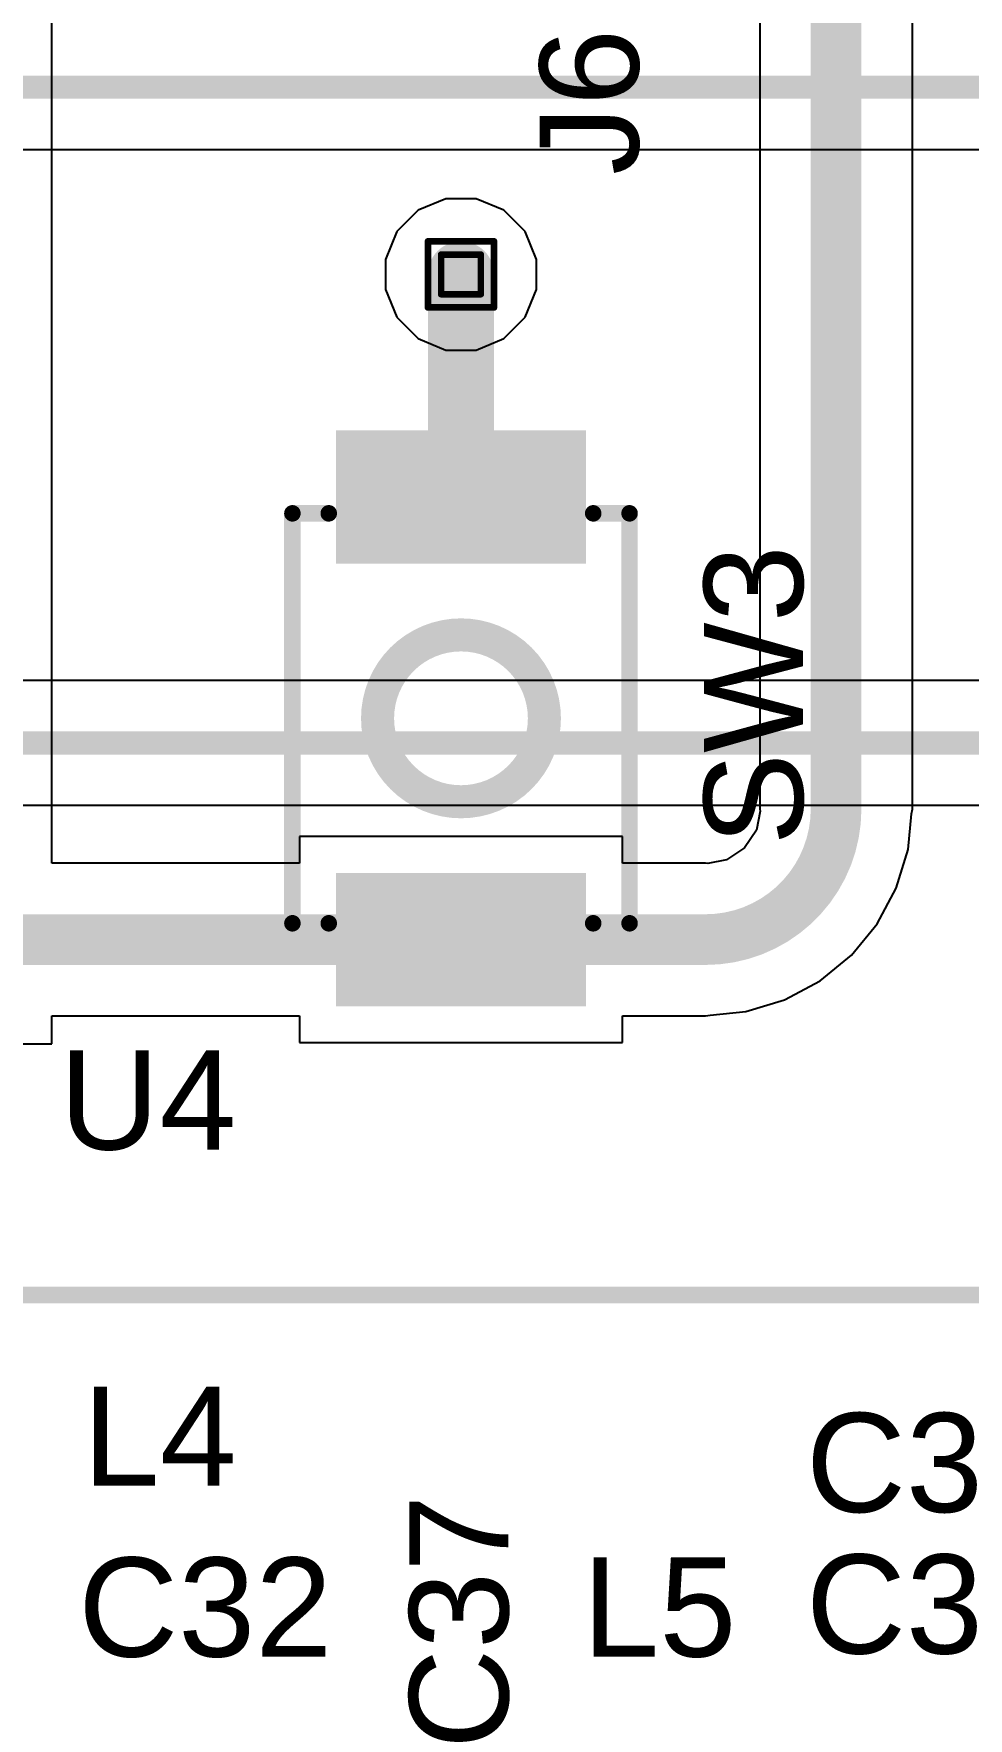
# Model space of a CAD drawing. Header units: inches. Extents: x -18 to 5357, y -8 to 5291.
# Drawn here: x 30.89 to 38.07, y 52.12 to 65.06 of the extents above; entities that cross this region are included whole.
import ezdxf

# ---------------------------------------------------------------- set-up
doc = ezdxf.new("R2010")
doc.units = ezdxf.units.IN
for name, color, linetype in [('Bottom Layer', 5, 'Continuous'), ('Drill Drawing', 1, 'Continuous'), ('Ground', 16, 'Continuous'), ('Power', 76, 'Continuous'), ('Top Layer', 1, 'Continuous'), ('Top Overlay', 2, 'Continuous'), ('Top Paste', 8, 'Continuous'), ('Top Solder', 216, 'Continuous'), ('Via Holes', 16, 'Continuous')]:
    doc.layers.add(name, color=color, linetype=linetype)
doc.styles.add('Arial', font='', dxfattribs={"height": 0.2})
doc.styles.get('Arial').set_extended_font_data('Arial')

# ---------------------------------------------------------------- blocks, each defined once
blk = doc.blocks.new('B3U_1000P_27')
at = {"layer": 'Top Layer'}
for points in [[(-2.10999959, 0.85999955), (-1.28999869, 0.85999955), (-1.28999869, -0.85999955), (-2.10999959, -0.85999955)], [(1.29000123, 0.85999955), (2.11000213, 0.85999955), (2.11000213, -0.85999955), (1.29000123, -0.85999955)]]:
    blk.add_hatch(color=1, dxfattribs=at).paths.add_polyline_path(points)
at = {"layer": 'Top Paste'}
for points in [[(-2.10999959, 0.85999955), (-1.28999869, 0.85999955), (-1.28999869, -0.85999955), (-2.10999959, -0.85999955)], [(1.29000123, 0.85999955), (2.11000213, 0.85999955), (2.11000213, -0.85999955), (1.29000123, -0.85999955)]]:
    blk.add_hatch(color=8, dxfattribs=at).paths.add_polyline_path(points)
at = {"layer": 'Top Solder'}
for points in [[(-2.21159959, 0.96159955), (-1.18839869, 0.96159955), (-1.18839869, -0.96159955), (-2.21159959, -0.96159955)], [(1.18840123, 0.96159955), (2.21160213, 0.96159955), (2.21160213, -0.96159955), (1.18840123, -0.96159955)]]:
    blk.add_hatch(color=216, dxfattribs=at).paths.add_polyline_path(points)
at = {"layer": 'Top Overlay'}
for points in [[(-1.5748, 1.2954, 0.127, 0.127, 0), (-1.5748, 1.016, 0.127, 0.127, 0)], [(-1.5748, 1.2954, 0.127, 0.127, 0), (1.5748, 1.2954, 0.127, 0.127, 0)], [(1.5748, 1.2954, 0.127, 0.127, 0), (1.57480254, 1.016, 0.127, 0.127, 0)], [(-1.5748, -1.016, 0.127, 0.127, 0), (-1.5748, -1.2954, 0.127, 0.127, 0)], [(1.57480254, -1.016, 0.127, 0.127, 0), (1.5748, -1.2954, 0.127, 0.127, 0)], [(-1.5748, -1.2954, 0.127, 0.127, 0), (1.5748, -1.2954, 0.127, 0.127, 0)]]:
    blk.add_lwpolyline(points, format="xyseb", dxfattribs=at)
for points in [[(-1.60655, 1.2954, 0.0635, 0.0635, 1), (-1.54305, 1.2954, 0.0635, 0.0635, 1)], [(-1.60655, 1.2954, 0.0635, 0.0635, 1), (-1.54305, 1.2954, 0.0635, 0.0635, 1)], [(1.54305, 1.2954, 0.0635, 0.0635, 1), (1.60655, 1.2954, 0.0635, 0.0635, 1)], [(1.54305, 1.2954, 0.0635, 0.0635, 1), (1.60655, 1.2954, 0.0635, 0.0635, 1)], [(-1.60655, 1.016, 0.0635, 0.0635, 1), (-1.54305, 1.016, 0.0635, 0.0635, 1)], [(1.54305254, 1.016, 0.0635, 0.0635, 1), (1.60655254, 1.016, 0.0635, 0.0635, 1)], [(0.64106806, 0, 0.254, 0.254, 1), (-0.64106806, 0, 0.254, 0.254, 1)], [(-0.7045680599999999, 0, 0.127, 0.127, 1), (-0.5775680599999999, 0, 0.127, 0.127, 1)], [(0.5775680599999999, 0, 0.127, 0.127, 1), (0.7045680599999999, 0, 0.127, 0.127, 1)], [(-1.60655, -1.016, 0.0635, 0.0635, 1), (-1.54305, -1.016, 0.0635, 0.0635, 1)], [(1.54305254, -1.016, 0.0635, 0.0635, 1), (1.60655254, -1.016, 0.0635, 0.0635, 1)], [(-1.60655, -1.2954, 0.0635, 0.0635, 1), (-1.54305, -1.2954, 0.0635, 0.0635, 1)], [(-1.60655, -1.2954, 0.0635, 0.0635, 1), (-1.54305, -1.2954, 0.0635, 0.0635, 1)], [(1.54305, -1.2954, 0.0635, 0.0635, 1), (1.60655, -1.2954, 0.0635, 0.0635, 1)], [(1.54305, -1.2954, 0.0635, 0.0635, 1), (1.60655, -1.2954, 0.0635, 0.0635, 1)]]:
    blk.add_lwpolyline(points, format="xyseb", close=True, dxfattribs=at)

msp = doc.modelspace()

# ---------------------------------------------------------------- hatches: boundary and pattern name
at = {"layer": 'Bottom Layer'}
h = msp.add_hatch(color=5, dxfattribs=at)
edge = h.paths.add_edge_path()
edge.add_arc((34.17631214, 63.21388424), 0.1999996, 0, 360)
at = {"layer": 'Ground'}
h = msp.add_hatch(color=16, dxfattribs=at)
edge = h.paths.add_edge_path()
edge.add_arc((34.17631214, 63.21388424), 0.1999996, 0, 360)
at = {"layer": 'Power'}
h = msp.add_hatch(color=76, dxfattribs=at)
edge = h.paths.add_edge_path()
edge.add_arc((34.17631214, 63.21388424), 0.1999996, 0, 360)
at = {"layer": 'Top Layer'}
h = msp.add_hatch(color=1, dxfattribs=at)
edge = h.paths.add_edge_path()
edge.add_arc((34.17631214, 63.21388424), 0.1999996, 0, 360)
at = {"layer": 'Via Holes'}
h = msp.add_hatch(color=7, dxfattribs=at)
edge = h.paths.add_edge_path()
edge.add_arc((34.17631214, 63.21388424), 0.0999998, 0, 360)

# ---------------------------------------------------------------- linework, layer by layer
at = {"layer": 'Bottom Layer'}
for p, q in [((21.81845522, 64.17359276), (41.33238622, 64.17359276)), ((41.35597012, 60.09290496), (22.35656946, 60.09290496)), ((22.44705696, 59.13469503999999), (41.30959988, 59.13469503999999))]:
    msp.add_line(p, q, dxfattribs=at)
for points in [[(21.63818126, 64.65269771999999, 0.1778, 0.1778, 0), (42.37544738, 64.65269771999999, 0.1778, 0.1778, 0)], [(22.35656946, 59.6138, 0.1778, 0.1778, 0), (42.3343451, 59.6138, 0.1778, 0.1778, 0)]]:
    msp.add_lwpolyline(points, format="xyseb", dxfattribs=at)
at = {"layer": 'Drill Drawing'}
for points in [[(33.92231214, 63.46788423999999, 0.0508, 0.0508, 0), (34.43031214, 63.46788423999999, 0.0508, 0.0508, 0)], [(33.92231214, 62.95988423999999, 0.0508, 0.0508, 0), (33.92231214, 63.46788423999999, 0.0508, 0.0508, 0)], [(34.43031214, 62.95988423999999, 0.0508, 0.0508, 0), (34.43031214, 63.46788423999999, 0.0508, 0.0508, 0)], [(34.02391214, 63.36628423999999, 0.0508, 0.0508, 0), (34.32871214, 63.36628423999999, 0.0508, 0.0508, 0)], [(34.02391214, 63.06148423999999, 0.0508, 0.0508, 0), (34.02391214, 63.36628423999999, 0.0508, 0.0508, 0)], [(34.32871214, 63.06148423999999, 0.0508, 0.0508, 0), (34.32871214, 63.36628423999999, 0.0508, 0.0508, 0)], [(34.02391214, 63.06148423999999, 0.0508, 0.0508, 0), (34.32871214, 63.06148423999999, 0.0508, 0.0508, 0)], [(33.92231214, 62.95988423999999, 0.0508, 0.0508, 0), (34.43031214, 62.95988423999999, 0.0508, 0.0508, 0)]]:
    msp.add_lwpolyline(points, format="xyseb", dxfattribs=at)
for points in [[(33.90961214, 63.46788423999999, 0.0254, 0.0254, 1), (33.93501214, 63.46788423999999, 0.0254, 0.0254, 1)], [(33.90961214, 63.46788423999999, 0.0254, 0.0254, 1), (33.93501214, 63.46788423999999, 0.0254, 0.0254, 1)], [(34.41761214, 63.46788423999999, 0.0254, 0.0254, 1), (34.44301214, 63.46788423999999, 0.0254, 0.0254, 1)], [(34.41761214, 63.46788423999999, 0.0254, 0.0254, 1), (34.44301214, 63.46788423999999, 0.0254, 0.0254, 1)], [(34.01121214, 63.36628423999999, 0.0254, 0.0254, 1), (34.03661214, 63.36628423999999, 0.0254, 0.0254, 1)], [(34.01121214, 63.36628423999999, 0.0254, 0.0254, 1), (34.03661214, 63.36628423999999, 0.0254, 0.0254, 1)], [(34.31601214, 63.36628423999999, 0.0254, 0.0254, 1), (34.34141214, 63.36628423999999, 0.0254, 0.0254, 1)], [(34.31601214, 63.36628423999999, 0.0254, 0.0254, 1), (34.34141214, 63.36628423999999, 0.0254, 0.0254, 1)], [(34.01121214, 63.06148423999999, 0.0254, 0.0254, 1), (34.03661214, 63.06148423999999, 0.0254, 0.0254, 1)], [(34.01121214, 63.06148423999999, 0.0254, 0.0254, 1), (34.03661214, 63.06148423999999, 0.0254, 0.0254, 1)], [(34.31601214, 63.06148423999999, 0.0254, 0.0254, 1), (34.34141214, 63.06148423999999, 0.0254, 0.0254, 1)], [(34.31601214, 63.06148423999999, 0.0254, 0.0254, 1), (34.34141214, 63.06148423999999, 0.0254, 0.0254, 1)], [(33.90961214, 62.95988423999999, 0.0254, 0.0254, 1), (33.93501214, 62.95988423999999, 0.0254, 0.0254, 1)], [(33.90961214, 62.95988423999999, 0.0254, 0.0254, 1), (33.93501214, 62.95988423999999, 0.0254, 0.0254, 1)], [(34.41761214, 62.95988423999999, 0.0254, 0.0254, 1), (34.44301214, 62.95988423999999, 0.0254, 0.0254, 1)], [(34.41761214, 62.95988423999999, 0.0254, 0.0254, 1), (34.44301214, 62.95988423999999, 0.0254, 0.0254, 1)]]:
    msp.add_lwpolyline(points, format="xyseb", close=True, dxfattribs=at)
at = {"layer": 'Power'}
for p, q in [((33.8472018, 63.70643088), (33.6837655, 63.54299458)), ((34.06074468, 63.79488383999999), (33.8472018, 63.70643088)), ((34.2918796, 63.79488383999999), (34.06074468, 63.79488383999999)), ((34.50542248, 63.70643088), (34.2918796, 63.79488383999999)), ((34.66885878, 63.54299458), (34.50542248, 63.70643088)), ((33.6837655, 63.54299458), (33.59531253999999, 63.32945169999999)), ((34.75731174, 63.32945169999999), (34.66885878, 63.54299458)), ((33.59531253999999, 63.32945169999999), (33.59531253999999, 63.09831677999999)), ((34.75731174, 63.09831677999999), (34.75731174, 63.32945169999999)), ((33.59531253999999, 63.09831677999999), (33.6837655, 62.8847739)), ((34.66885878, 62.8847739), (34.75731174, 63.09831677999999)), ((33.6837655, 62.8847739), (33.8472018, 62.7213376)), ((34.50542248, 62.7213376), (34.66885878, 62.8847739)), ((33.8472018, 62.7213376), (34.06074468, 62.63288464)), ((34.2918796, 62.63288464), (34.50542248, 62.7213376)), ((34.06074468, 62.63288464), (34.2918796, 62.63288464))]:
    msp.add_line(p, q, dxfattribs=at)
at = {"layer": 'Top Layer'}
for p, q in [((37.6455686, 59.1058), (37.6455686, 67.7926)), ((31.03251096, 64.92288513999999), (31.03251096, 66.19288514)), ((36.4716314, 65.23836838), (36.4716314, 59.1058)), ((31.03251096, 63.65288514), (31.03251096, 64.92288513999999)), ((31.03251096, 62.38288513999999), (31.03251096, 63.65288514)), ((31.03251096, 61.11288514), (31.03251096, 62.38288513999999)), ((31.03251096, 59.84288514), (31.03251096, 61.11288514)), ((31.03251096, 58.6900528), (31.03251096, 59.84288514)), ((36.47497911999999, 59.08896995999999), (36.44617044, 58.94413916)), ((36.4716314, 59.1058), (36.47497911999999, 59.08896995999999)), ((37.61145386, 58.79637719999999), (37.63836008, 59.06955674)), ((37.63836008, 59.06955674), (37.6455686, 59.1058)), ((35.41731042, 58.89408337999999), (32.93531386, 58.89408337999999)), ((32.93531386, 58.89408337999999), (32.93531386, 58.6900528)), ((35.41731042, 58.6900528), (35.41731042, 58.89408337999999)), ((36.44617044, 58.94413916), (36.35459582, 58.80708837999999)), ((36.35459582, 58.80708837999999), (36.21754504, 58.71551375999999)), ((37.5211975, 58.49884667999999), (37.61145386, 58.79637719999999)), ((32.93531386, 58.6900528), (31.03251096, 58.6900528)), ((36.0558842, 58.6900528), (35.41731042, 58.6900528)), ((36.07271424, 58.68670508), (36.0558842, 58.6900528)), ((36.21754504, 58.71551375999999), (36.07271424, 58.68670508)), ((37.37463188, 58.22464098), (37.5211975, 58.49884667999999)), ((37.17738817999999, 57.98429602), (37.37463188, 58.22464098)), ((36.93704322, 57.78705231999999), (37.17738817999999, 57.98429602)), ((36.66283752, 57.6404867), (36.93704322, 57.78705231999999)), ((36.365307, 57.55023034), (36.66283752, 57.6404867)), ((31.03251096, 57.30288514), (31.03251096, 57.51611559999999)), ((31.03251096, 57.51611559999999), (32.93531386, 57.51611559999999)), ((32.93531386, 57.51611559999999), (32.93531386, 57.31208502)), ((35.41731042, 57.31208502), (35.41731042, 57.51611559999999)), ((35.41731042, 57.51611559999999), (36.0558842, 57.51611559999999)), ((36.0558842, 57.51611559999999), (36.09212746, 57.52332412)), ((36.09212746, 57.52332412), (36.365307, 57.55023034)), ((28.97251254, 57.30288514), (31.03251096, 57.30288514)), ((32.93531386, 57.31208502), (35.41731042, 57.31208502))]:
    msp.add_line(p, q, dxfattribs=at)
for points in [[(37.0586, 59.1058, 0.389382, 0.389382, 0), (37.0586, 67.7926, 0.389382, 0.389382, 0)], [(34.17631214, 61.50308502, 0.508, 0.508, 0), (34.17631214, 63.21388424, 0.508, 0.508, 0)], [(37.0586, 59.1058, 0.389382, 0.389382, -0.4142135623730951), (36.0558842, 58.1030842, 0.389382, 0.389382, 0)], [(29.9323125, 58.1030842, 0.389382, 0.389382, 0), (36.0558842, 58.1030842, 0.389382, 0.389382, 0)]]:
    msp.add_lwpolyline(points, format="xyseb", dxfattribs=at)
for points in [[(34.04931214, 63.21388424, 0.254, 0.254, 1), (34.30331214, 63.21388424, 0.254, 0.254, 1)], [(34.04931214, 61.50308502, 0.254, 0.254, 1), (34.30331214, 61.50308502, 0.254, 0.254, 1)], [(36.9612545, 59.1058, 0.194691, 0.194691, 1), (37.15594549999999, 59.1058, 0.194691, 0.194691, 1)], [(36.9612545, 59.1058, 0.194691, 0.194691, 1), (37.15594549999999, 59.1058, 0.194691, 0.194691, 1)], [(35.9585387, 58.1030842, 0.194691, 0.194691, 1), (36.1532297, 58.1030842, 0.194691, 0.194691, 1)], [(35.9585387, 58.1030842, 0.194691, 0.194691, 1), (36.1532297, 58.1030842, 0.194691, 0.194691, 1)]]:
    msp.add_lwpolyline(points, format="xyseb", close=True, dxfattribs=at)
at = {"layer": 'Top Overlay'}
msp.add_lwpolyline([(25.527, 55.372, 0.127, 0.127, 0), (39.37, 55.372, 0.127, 0.127, 0)], format="xyseb", dxfattribs=at)

# ---------------------------------------------------------------- block references
at = {"rotation": 90}
msp.add_blockref('B3U_1000P_27', (34.17631214, 59.80308334), dxfattribs=at)

# ---------------------------------------------------------------- texts
at = {"layer": 'Top Overlay', "style": 'Arial'}
for s, p in [('J6', (35.54176534, 63.97651416)), ('SW3', (36.80447554, 58.82673019999999)), ('C37', (34.54047702, 51.88440728))]:
    msp.add_text(s, height=0.7619999999999999, rotation=90, dxfattribs=at).set_placement(p)
for s, p in [('U4', (31.08980574, 56.48972446)), ('L4', (31.26896718, 53.90680861999999)), ('C38', (36.82685548, 53.70438077999999)), ('C32', (31.23477116, 52.59385214)), ('L5', (35.10875884, 52.59385214)), ('C34', (36.82685548, 52.61726078))]:
    msp.add_text(s, height=0.7619999999999999, dxfattribs=at).set_placement(p)

doc.saveas('drawing.dxf')
